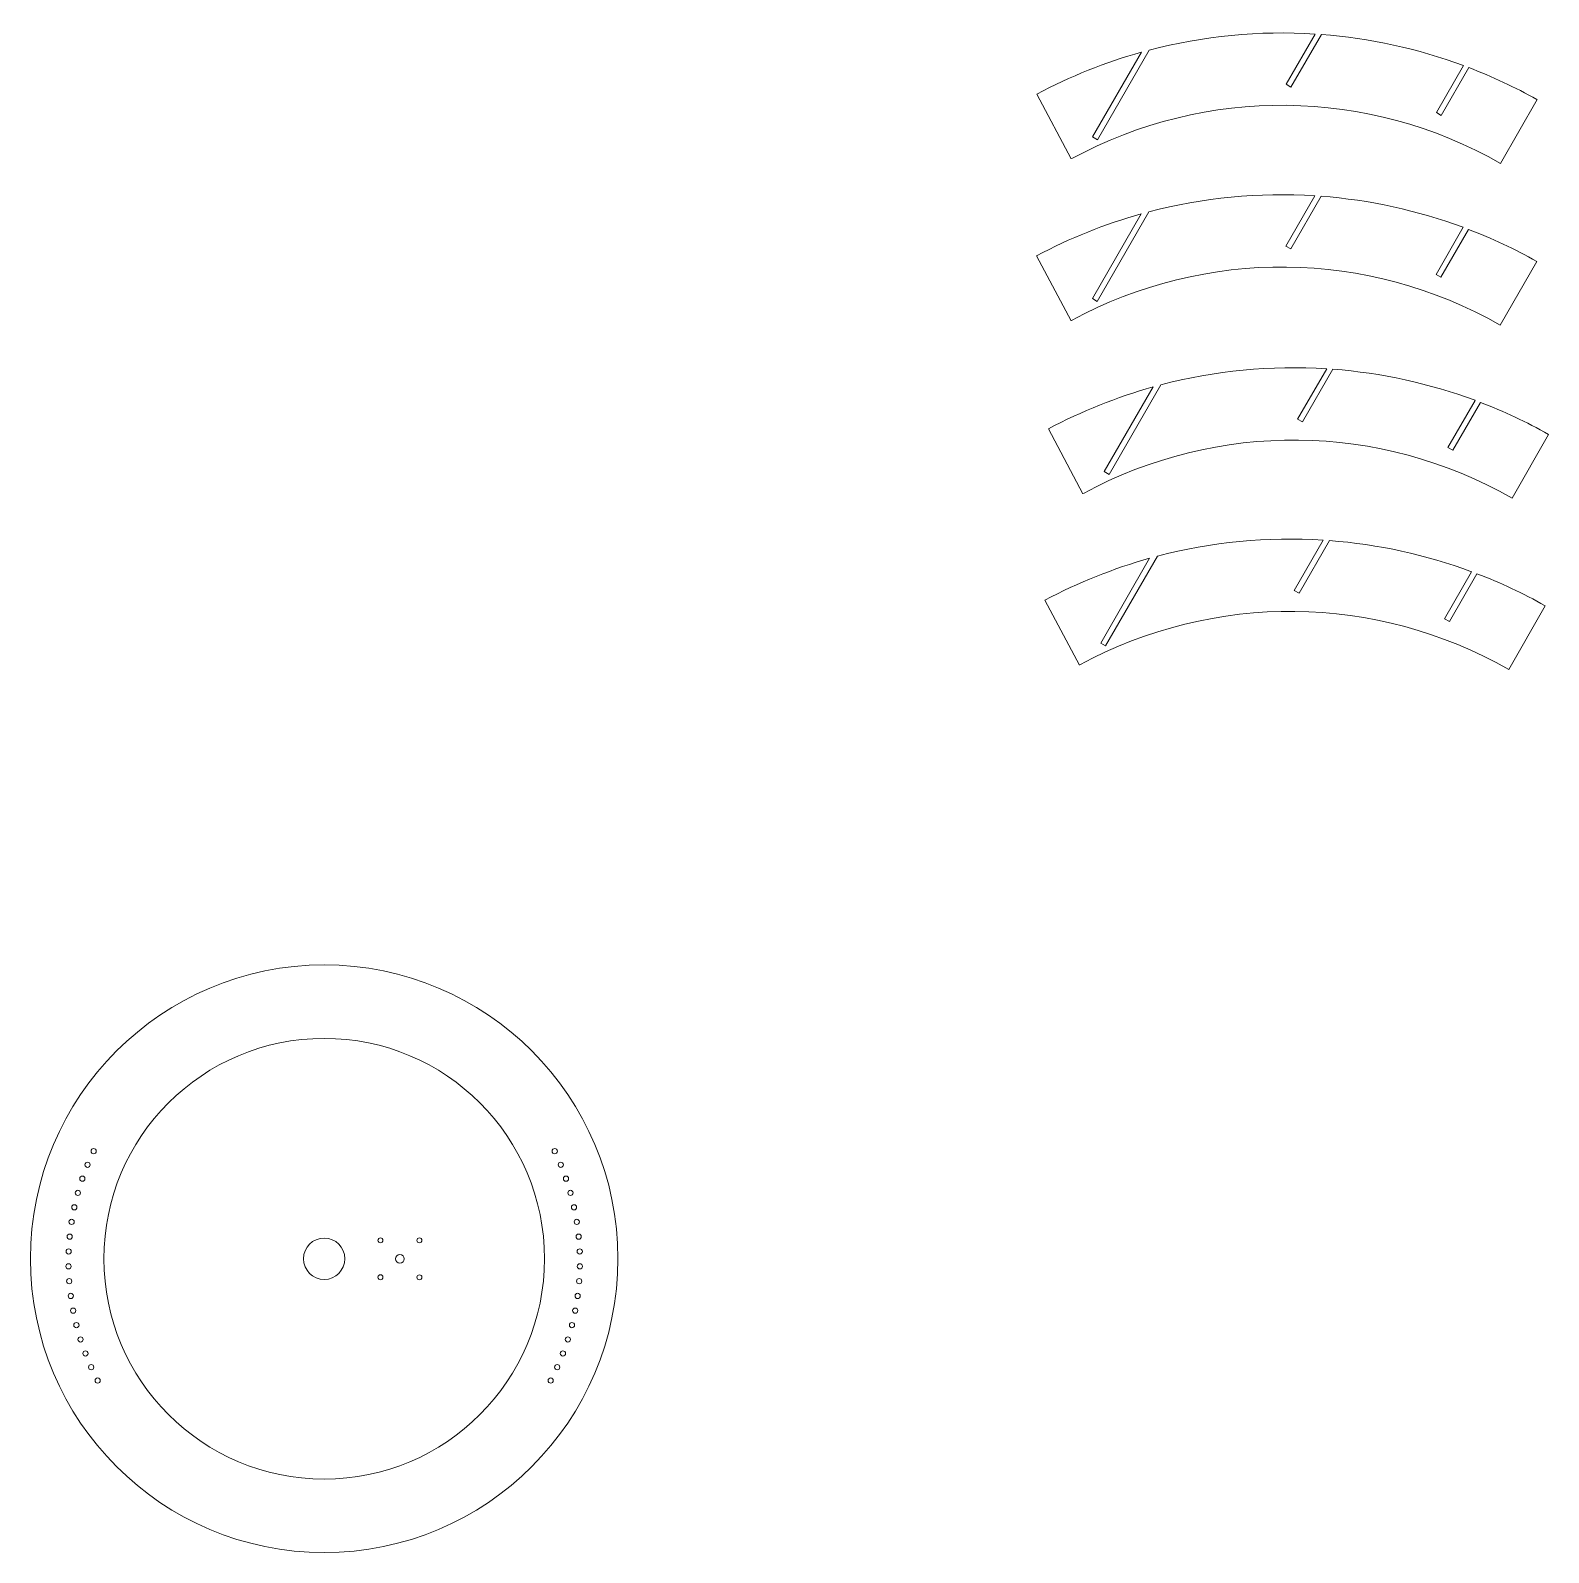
# Model space of a CAD drawing. Header units: inches. Extents: x -19.9 to 21.4, y -19.9 to 21.6.
import ezdxf

# ---------------------------------------------------------------- set-up
doc = ezdxf.new("R2010")
doc.units = ezdxf.units.IN
doc.header["$MEASUREMENT"] = 0
doc.layers.add('Design Layer-1', color=7, linetype='Continuous')

# ---------------------------------------------------------------- blocks, each defined once
blk = doc.blocks.new('Group-1')
at = {"color": 7, "linetype": 'Continuous', "lineweight": 5}
for p, q in [((19.109, 16.207), (19.11, 16.207)), ((7.49, 15.43), (8.429, 13.665)), ((20.12, 13.545), (21.112, 15.281))]:
    blk.add_line(p, q, dxfattribs=at)
at = {"color": 7, "linetype": 'Continuous', "lineweight": 5, "flags": 128}
for points in [[(15.24, 17.054), (14.412, 15.62), (14.279, 15.697), (15.069, 17.066)], [(10.552, 16.629), (9.143, 14.188), (9.01, 14.265), (10.342, 16.571)], [(19.256, 16.152), (18.504, 14.85), (18.371, 14.927), (19.11, 16.207)]]:
    blk.add_lwpolyline(points, dxfattribs=at)
at = {"color": 7, "linetype": 'Continuous', "lineweight": 5}
for centre, radius, start, end in [((14.164, 2.884), 14.211, 86.3493, 104.7232), ((14.164, 2.884), 14.211, 69.6401, 85.6591), ((14.164, 2.884), 14.211, 105.6029, 118.0116), ((14.164, 2.884), 14.211, 60.7324, 69.0066), ((14.167, 3.126), 11.999, 60.2572, 118.4879)]:
    blk.add_arc(centre, radius, start, end, dxfattribs=at)
blk = doc.blocks.new('Group-2-1')
at = {"color": 7, "linetype": 'Continuous', "lineweight": 5}
for p, q in [((19.431, 11.497), (19.432, 11.496)), ((7.813, 10.719), (8.752, 8.954)), ((20.442, 8.834), (21.435, 10.57))]:
    blk.add_line(p, q, dxfattribs=at)
at = {"color": 7, "linetype": 'Continuous', "lineweight": 5, "flags": 128}
for points in [[(15.562, 12.344), (14.734, 10.909), (14.601, 10.986), (15.392, 12.356)], [(10.875, 11.918), (9.466, 9.477), (9.333, 9.554), (10.664, 11.861)], [(19.578, 11.441), (18.827, 10.139), (18.693, 10.216), (19.432, 11.496)]]:
    blk.add_lwpolyline(points, dxfattribs=at)
at = {"color": 7, "linetype": 'Continuous', "lineweight": 5}
for centre, radius, start, end in [((14.487, -1.827), 14.211, 86.3493, 104.7232), ((14.487, -1.827), 14.211, 69.6401, 85.6591), ((14.487, -1.827), 14.211, 105.6029, 118.0116), ((14.487, -1.827), 14.211, 60.7324, 69.0066), ((14.49, -1.585), 11.999, 60.2572, 118.4879)]:
    blk.add_arc(centre, radius, start, end, dxfattribs=at)
blk = doc.blocks.new('Group-3-1')
at = {"color": 7, "linetype": 'Continuous', "lineweight": 5}
for p, q in [((19.337, 6.831), (19.339, 6.83)), ((7.719, 6.054), (8.658, 4.288)), ((20.349, 4.168), (21.341, 5.905))]:
    blk.add_line(p, q, dxfattribs=at)
at = {"color": 7, "linetype": 'Continuous', "lineweight": 5, "flags": 128}
for points in [[(15.469, 7.678), (14.641, 6.244), (14.507, 6.321), (15.298, 7.69)], [(10.781, 7.252), (9.372, 4.811), (9.239, 4.888), (10.571, 7.195)], [(19.484, 6.775), (18.733, 5.474), (18.6, 5.551), (19.339, 6.83)]]:
    blk.add_lwpolyline(points, dxfattribs=at)
at = {"color": 7, "linetype": 'Continuous', "lineweight": 5}
for centre, radius, start, end in [((14.393, -6.493), 14.211, 86.3493, 104.7232), ((14.393, -6.493), 14.211, 69.6401, 85.6591), ((14.393, -6.493), 14.211, 105.6029, 118.0116), ((14.393, -6.493), 14.211, 60.7324, 69.0066), ((14.396, -6.25), 11.999, 60.2572, 118.4879)]:
    blk.add_arc(centre, radius, start, end, dxfattribs=at)
blk = doc.blocks.new('Group-4-1')
at = {"color": 7, "linetype": 'Continuous', "lineweight": 5}
for p, q in [((19.116, 20.612), (19.118, 20.612)), ((7.498, 19.835), (8.437, 18.07)), ((20.128, 17.949), (21.12, 19.686))]:
    blk.add_line(p, q, dxfattribs=at)
at = {"color": 7, "linetype": 'Continuous', "lineweight": 5, "flags": 128}
for points in [[(15.248, 21.459), (14.42, 20.025), (14.286, 20.102), (15.077, 21.471)], [(10.56, 21.033), (9.151, 18.593), (9.018, 18.669), (10.35, 20.976)], [(19.263, 20.557), (18.512, 19.255), (18.379, 19.332), (19.118, 20.612)]]:
    blk.add_lwpolyline(points, dxfattribs=at)
at = {"color": 7, "linetype": 'Continuous', "lineweight": 5}
for centre, radius, start, end in [((14.172, 7.289), 14.211, 86.3493, 104.7232), ((14.172, 7.289), 14.211, 69.6401, 85.6591), ((14.172, 7.289), 14.211, 105.6029, 118.0116), ((14.172, 7.289), 14.211, 60.7324, 69.0066), ((14.175, 7.531), 11.999, 60.2572, 118.4879)]:
    blk.add_arc(centre, radius, start, end, dxfattribs=at)

msp = doc.modelspace()

# ---------------------------------------------------------------- linework, layer by layer
at = {"layer": 'Design Layer-1', "color": 7, "linetype": 'Continuous', "lineweight": 5}
for centre, radius in [((-11.91, -11.878), 8), ((-11.91, -11.878), 6), ((-18.189, -8.949), 0.0714), ((-5.631, -8.949), 0.0714), ((-18.354, -9.319), 0.0714), ((-5.466, -9.319), 0.0714), ((-18.496, -9.698), 0.0714), ((-5.324, -9.698), 0.0714), ((-18.617, -10.084), 0.0714), ((-5.203, -10.084), 0.0714), ((-18.714, -10.477), 0.0714), ((-5.106, -10.477), 0.0714), ((-18.789, -10.875), 0.0714), ((-5.031, -10.875), 0.0714), ((-18.841, -11.276), 0.0714), ((-11.91, -11.878), 0.563), ((-10.378, -11.377), 0.0675), ((-9.317, -11.377), 0.0675), ((-4.979, -11.276), 0.0714), ((-18.873, -12.085), 0.0714), ((-18.869, -11.68), 0.0714), ((-9.847, -11.878), 0.118), ((-4.951, -11.68), 0.0714), ((-4.947, -12.085), 0.0714), ((-18.854, -12.489), 0.0714), ((-10.378, -12.382), 0.0675), ((-9.317, -12.383), 0.0675), ((-4.966, -12.489), 0.0714), ((-18.812, -12.891), 0.0714), ((-5.008, -12.891), 0.0714), ((-18.746, -13.291), 0.0714), ((-5.074, -13.291), 0.0714), ((-18.658, -13.686), 0.0714), ((-5.162, -13.686), 0.0714), ((-18.546, -14.075), 0.0714), ((-5.274, -14.075), 0.0714), ((-18.412, -14.457), 0.0714), ((-5.408, -14.457), 0.0714), ((-18.256, -14.83), 0.0714), ((-5.564, -14.83), 0.0714), ((-18.079, -15.194), 0.0714), ((-5.741, -15.194), 0.0714)]:
    msp.add_circle(centre, radius, dxfattribs=at)

# ---------------------------------------------------------------- block references
at = {"layer": 'Design Layer-1', "color": 7}
for name in ['Group-4-1', 'Group-1', 'Group-2-1', 'Group-3-1']:
    msp.add_blockref(name, (0, 0), dxfattribs=at)

doc.saveas('drawing.dxf')
